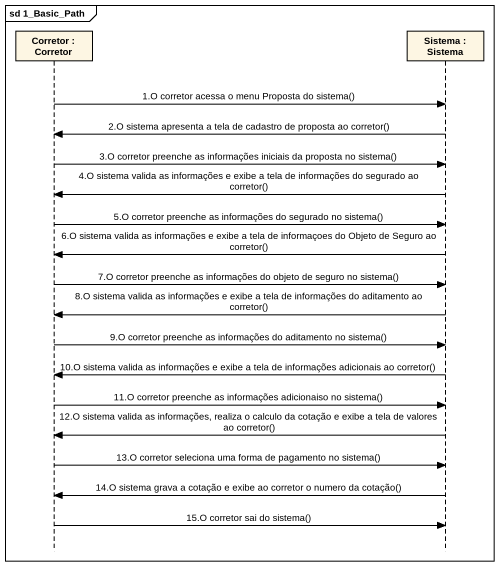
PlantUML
@startuml
mainframe sd 1_Basic_Path
hide footbox
participant "Corretor : Corretor" as Corretor
participant "Sistema : Sistema" as Sistema

Corretor -> Sistema : 1.O corretor acessa o menu Proposta do sistema()
Sistema -> Corretor : 2.O sistema apresenta a tela de cadastro de proposta ao corretor()
Corretor -> Sistema : 3.O corretor preenche as informações iniciais da proposta no sistema()
Sistema -> Corretor : 4.O sistema valida as informações e exibe a tela de informações do segurado ao corretor()
Corretor -> Sistema : 5.O corretor preenche as informações do segurado no sistema()
Sistema -> Corretor : 6.O sistema valida as informações e exibe a tela de informaçoes do Objeto de Seguro ao corretor()
Corretor -> Sistema : 7.O corretor preenche as informações do objeto de seguro no sistema()
Sistema -> Corretor : 8.O sistema valida as informações e exibe a tela de informações do aditamento ao corretor()
Corretor -> Sistema : 9.O corretor preenche as informações do aditamento no sistema()
Sistema -> Corretor : 10.O sistema valida as informações e exibe a tela de informações adicionais ao corretor()
Corretor -> Sistema : 11.O corretor preenche as informações adicionaiso no sistema()
Sistema -> Corretor : 12.O sistema valida as informações, realiza o calculo da cotação e exibe a tela de valores ao corretor()
Corretor -> Sistema : 13.O corretor seleciona uma forma de pagamento no sistema()
Sistema -> Corretor : 14.O sistema grava a cotação e exibe ao corretor o numero da cotação()
Corretor -> Sistema : 15.O corretor sai do sistema()
@enduml
